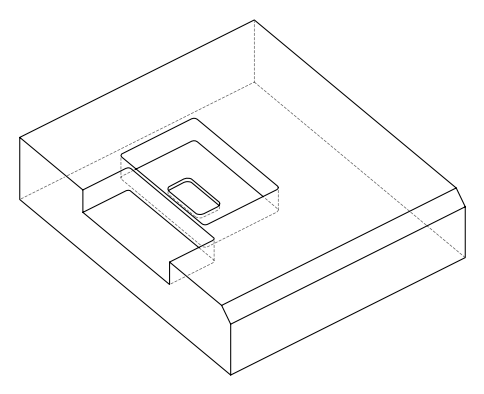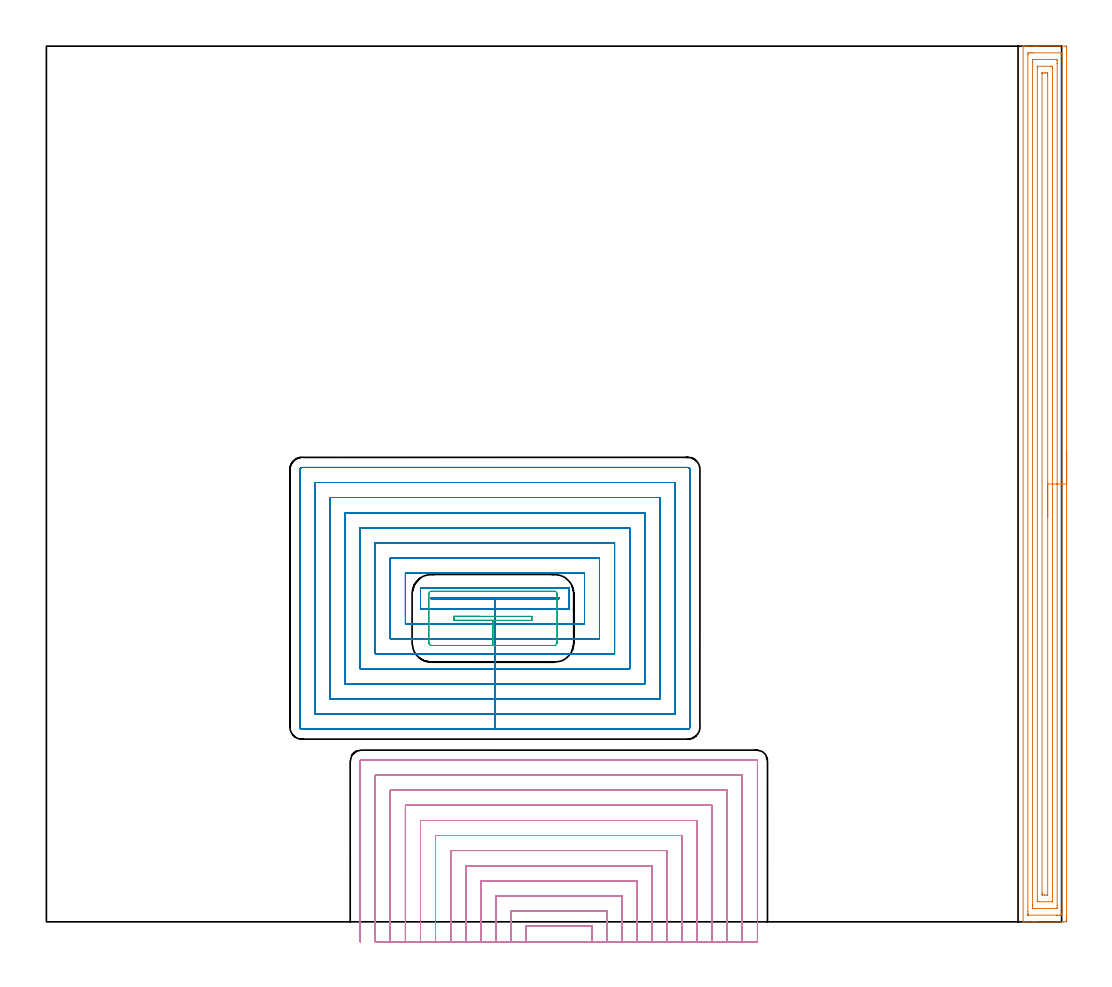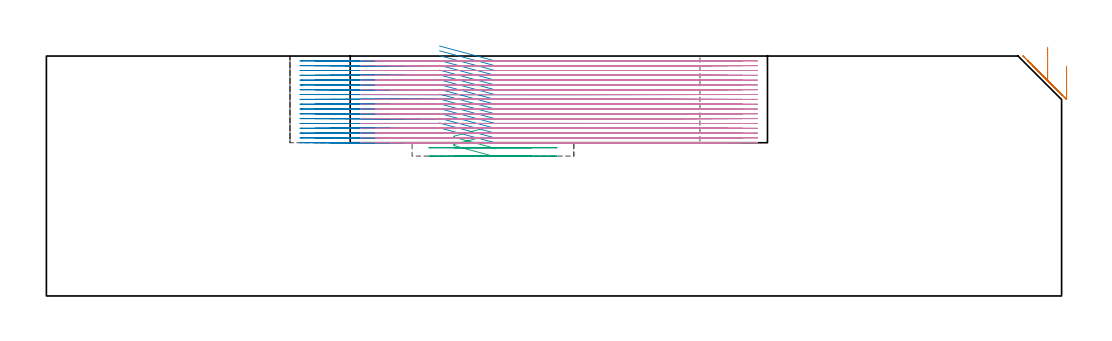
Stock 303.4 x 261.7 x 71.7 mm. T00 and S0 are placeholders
(PLAN: 4 operations, 3 tool changes, 209.5 min)
(1 AREA_MILL | FG_CHAMFER_SURFACE | UGT0205_001 | 10.72 min | 22114 mm3)
(2 MILL_RECTANGULAR_POCKET | POCKET_RECTANGULAR_STRAIGHT | NXT0201_008 | Follow Part, ap 1.5, ae 75% | 85.01 min | 266907 mm3)
(3 MILL_RECTANGULAR_POCKET_1 | POCKET_RECTANGULAR_STRAIGHT_1 | UGT0201_101 | Follow Part, ap 2.5, ae 75% | 0.84 min | 4961 mm3)
(4 MILL_SLOT | SLOT_PARTIAL_RECTANGULAR | NXT0201_008 | Follow Part, ap 1.5, ae 75% | 112.94 min | 165561 mm3)
(TOOL UGT0205_001 | Chamfer Mill 20 x 3 x 45 deg. | D20 FL50 Z2)
(TOOL NXT0201_008 | ENDMILL 6mm [2P460-0600-NA 1630] | D6 FL26 Z6)
(TOOL UGT0201_101 | End Mill 10 mm | D10 FL12 Z2)
(OP 1 AREA_MILL)
G17 G21 G94 G90
T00 M6
G54
G17 G0 G90 X304.9 Y140.85 S1061 M3
G43 Z81.7 H0
Z68.7
G94 G1 Y140.812 Z67.828 F250.
Y140.698 Z66.964
Y140.509 Z66.112
Y140.247 Z65.28
Y139.913 Z64.474
Y139.51 Z63.7
Y139.041 Z62.964
Y138.51 Z62.272
Y137.921 Z61.629
Y137.278 Z61.04
Y136.586 Z60.508
Y135.85 Z60.04
Y135.076 Z59.637
Y134.27 Z59.303
Y133.438 Z59.041
Y132.586 Z58.852
Y131.722 Z58.738
Y130.85 Z58.7
Y1.115
X304.899 Y0.601 Z58.701
X304.896 Y0.228 Z58.702
X304.892 Y0.01 Z58.705
X304.53 Y0.006 Z59.068
X303.94 Y0. Z59.657
X295.773 Z67.822
X295.201 Z68.396
X294.897 Z68.699
X293.146 Z70.449
X292.157 Z71.442
X292.028 Y0.001 Z71.565
X291.988 Y0.003 Z71.604
X291.902 Y0.01 Z71.688
X291.9 Y0.155 Z71.7
Y261.545
X291.895 Y261.688 Z71.695
X291.897 Y261.698 Z71.693
X291.909 Y261.699 Z71.681
X292.028 Y261.7 Z71.564
X292.157 Z71.442
X292.539 Z71.061
X293.146 Z70.449
X295.201 Z68.396
X295.773 Z67.822
X296.232 Z67.363
X304.53 Z59.068
X304.819 Y261.696 Z58.778
X304.892 Y261.69 Z58.705
X304.899 Y261.615 Z58.699
X304.9 Y261.099 Z58.7
Y130.85
X303.486 Z60.114
X303.485 Y2.557 Z60.115
X303.484 Y2.385 Z60.116
X303.479 Y2.034 Z60.121
X303.147 Y2.009 Z60.453
X302.778 Y2.003 Z60.822
X302.28 Y2. Z61.32
X301.903 Z61.697
X293.524 Z70.076
X293.372 Y2.002 Z70.228
X293.345 Y2.005 Z70.255
X293.322 Y2.01 Z70.278
X293.32 Y2.043 Z70.28
X293.315 Y2.212 Z70.285
Y2.385
X293.314 Y3.106 Z70.286
X293.315 Y259.143 Z70.285
X293.316 Y259.315 Z70.284
X293.321 Y259.666 Z70.279
X293.653 Y259.691 Z69.947
X294.022 Y259.697 Z69.578
X294.52 Y259.7 Z69.08
X294.897 Z68.703
X303.276 Z60.324
X303.428 Y259.698 Z60.172
X303.455 Y259.695 Z60.145
X303.478 Y259.69 Z60.122
X303.48 Y259.657 Z60.12
X303.485 Y259.488 Z60.115
Y259.315
X303.486 Y258.594 Z60.114
Y130.85
X302.072 Z61.528
X302.071 Y4.89 Z61.529
X302.065 Y4.169 Z61.535
X302.062 Y4.007 Z61.538
X301.027 Y4. Z62.573
X295.062 Y4.001 Z68.538
X294.897 Y4.005 Z68.703
X294.738 Y4.01 Z68.862
X294.733 Y4.169 Z68.867
X294.73 Y4.34 Z68.87
X294.729 Y5.061 Z68.871
X294.728 Y5.233 Z68.872
X294.729 Y256.81 Z68.871
X294.735 Y257.531 Z68.865
X294.738 Y257.693 Z68.862
X295.773 Y257.7 Z67.827
X301.737 Y257.699 Z61.863
X301.903 Y257.695 Z61.697
X302.062 Y257.69 Z61.538
X302.067 Y257.531 Z61.533
X302.07 Y257.36 Z61.53
X302.071 Y256.639 Z61.529
X302.072 Y256.467 Z61.528
Y130.85
X300.657 Z62.943
Y6.33
X300.656 Y6.158 Z62.944
X300.652 Y6.022 Z62.948
X300.65 Y6.009 Z62.95
X300.643 Y6.006 Z62.957
X300.618 Y6.002 Z62.982
X300.566 Y6.001 Z63.034
X296.603 Y6. Z66.997
X296.238 Y6.008 Z67.362
X296.153 Y6.01 Z67.447
X296.148 Y6.066 Z67.452
X296.146 Y6.127 Z67.454
X296.143 Y6.468 Z67.457
Y255.37
X296.144 Y255.542 Z67.456
X296.148 Y255.678 Z67.452
X296.15 Y255.691 Z67.45
X296.157 Y255.694 Z67.443
X296.182 Y255.698 Z67.418
X296.234 Y255.699 Z67.366
X300.197 Y255.7 Z63.403
X300.562 Y255.692 Z63.038
X300.647 Y255.69 Z62.953
X300.652 Y255.634 Z62.948
X300.654 Y255.573 Z62.946
X300.657 Y255.232 Z62.943
Y130.85
X299.243 Z64.357
Y8.093
X299.241 Y8.039 Z64.359
X299.239 Y8.014 Z64.361
X299.237 Y8.01 Z64.363
X299.224 Y8.007 Z64.376
X299.017 Y8.001 Z64.583
X298.4 Y8. Z65.2
X298.142 Y8.001 Z65.458
X297.677 Y8.007 Z65.923
X297.569 Y8.01 Z66.031
X297.564 Y8.196 Z66.036
X297.557 Y8.596 Z66.043
Y8.63
Y253.607
X297.559 Y253.661 Z66.041
X297.561 Y253.686 Z66.039
X297.563 Y253.69 Z66.037
X297.576 Y253.693 Z66.024
X297.783 Y253.699 Z65.817
X298.4 Y253.7 Z65.2
X298.658 Y253.699 Z64.942
X299.123 Y253.693 Z64.477
X299.231 Y253.69 Z64.369
X299.236 Y253.504 Z64.364
X299.243 Y253.104 Z64.357
Y253.07
Y130.85
Y129.978 Z64.395
Y129.113 Z64.509
Y128.262 Z64.698
Y127.43 Z64.96
Y126.624 Z65.294
Y125.85 Z65.697
Y125.114 Z66.165
Y124.422 Z66.696
Y123.779 Z67.286
Y123.19 Z67.929
Y122.658 Z68.621
Y122.19 Z69.357
Y121.787 Z70.131
Y121.453 Z70.937
Y121.191 Z71.769
Y121.002 Z72.62
Y120.888 Z73.485
Y120.85 Z74.357
G0 Z81.7
M5
M2
(OP 2 MILL_RECTANGULAR_POCKET)
G17 G21 G94 G90
T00 M6
G54
G17 G0 G90 X117.484 Y96.6 S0 M3
G43 Z81.7 H1
Z74.7
G94 G1 X134.05 Z70.261 F250.
X153.3 F500.
Y96.8
X114.8
Y96.6
X134.05
Y93.6
X156.3
Y99.8
X111.8
Y93.6
X134.05
Y89.1
X160.8
Y104.3
X107.3
Y89.1
X134.05
Y84.6
X165.3
Y108.8
X102.8
Y84.6
X134.05
Y80.1
X169.8
Y113.3
X98.3
Y80.1
X134.05
Y75.6
X174.3
Y117.8
X93.8
Y75.6
X134.05
Y71.1
X178.8
Y122.3
X89.3
Y71.1
X134.05
Y66.6
X183.3
Y126.8
X84.8
Y66.6
X134.05
Y62.1
X187.8
Y131.3
X80.3
Y62.1
X134.05
Y57.6
X191.7
G3 X192.3 Y58.2 R0.6
G1 Y135.2
G3 X191.7 Y135.8 R0.6
G1 X76.4
G3 X75.8 Y135.2 R0.6
G1 Y58.2
G3 X76.4 Y57.6 R0.6
G1 X134.05
X135.05
G0 X117.484 Y96.6 Z73.261
G1 X134.05 Z68.822 F250.
X153.3 F500.
Y96.8
X114.8
Y96.6
X134.05
Y93.6
X156.3
Y99.8
X111.8
Y93.6
X134.05
Y89.1
X160.8
Y104.3
X107.3
Y89.1
X134.05
Y84.6
X165.3
Y108.8
X102.8
Y84.6
X134.05
Y80.1
X169.8
Y113.3
X98.3
Y80.1
X134.05
Y75.6
X174.3
Y117.8
X93.8
Y75.6
X134.05
Y71.1
X178.8
Y122.3
X89.3
Y71.1
X134.05
Y66.6
X183.3
Y126.8
X84.8
Y66.6
X134.05
Y62.1
X187.8
Y131.3
X80.3
Y62.1
X134.05
Y57.6
X191.7
G3 X192.3 Y58.2 R0.6
G1 Y135.2
G3 X191.7 Y135.8 R0.6
G1 X76.4
G3 X75.8 Y135.2 R0.6
G1 Y58.2
G3 X76.4 Y57.6 R0.6
G1 X134.05
X135.05
G0 X117.484 Y96.6 Z71.822
G1 X134.05 Z67.383 F250.
X153.3 F500.
Y96.8
X114.8
Y96.6
X134.05
Y93.6
X156.3
Y99.8
X111.8
Y93.6
X134.05
Y89.1
X160.8
Y104.3
X107.3
Y89.1
X134.05
Y84.6
X165.3
Y108.8
X102.8
Y84.6
X134.05
Y80.1
X169.8
Y113.3
X98.3
Y80.1
X134.05
Y75.6
X174.3
Y117.8
X93.8
Y75.6
X134.05
Y71.1
X178.8
Y122.3
X89.3
Y71.1
X134.05
Y66.6
X183.3
Y126.8
X84.8
Y66.6
X134.05
Y62.1
X187.8
Y131.3
X80.3
Y62.1
X134.05
Y57.6
X191.7
G3 X192.3 Y58.2 R0.6
G1 Y135.2
G3 X191.7 Y135.8 R0.6
G1 X76.4
G3 X75.8 Y135.2 R0.6
G1 Y58.2
G3 X76.4 Y57.6 R0.6
G1 X134.05
X135.05
G0 X117.484 Y96.6 Z70.383
G1 X134.05 Z65.944 F250.
X153.3 F500.
Y96.8
X114.8
Y96.6
X134.05
Y93.6
X156.3
Y99.8
X111.8
Y93.6
X134.05
Y89.1
X160.8
Y104.3
X107.3
Y89.1
X134.05
Y84.6
X165.3
Y108.8
X102.8
Y84.6
X134.05
Y80.1
X169.8
Y113.3
X98.3
Y80.1
X134.05
Y75.6
X174.3
Y117.8
X93.8
Y75.6
X134.05
Y71.1
X178.8
Y122.3
X89.3
Y71.1
X134.05
Y66.6
X183.3
Y126.8
X84.8
Y66.6
X134.05
Y62.1
X187.8
Y131.3
X80.3
Y62.1
X134.05
Y57.6
X191.7
G3 X192.3 Y58.2 R0.6
G1 Y135.2
G3 X191.7 Y135.8 R0.6
G1 X76.4
G3 X75.8 Y135.2 R0.6
G1 Y58.2
G3 X76.4 Y57.6 R0.6
G1 X134.05
X135.05
G0 X117.484 Y96.6 Z68.944
G1 X134.05 Z64.505 F250.
X153.3 F500.
Y96.8
X114.8
Y96.6
X134.05
Y93.6
X156.3
Y99.8
X111.8
Y93.6
X134.05
Y89.1
X160.8
Y104.3
X107.3
Y89.1
X134.05
Y84.6
X165.3
Y108.8
X102.8
Y84.6
X134.05
Y80.1
X169.8
Y113.3
X98.3
Y80.1
X134.05
Y75.6
X174.3
Y117.8
X93.8
Y75.6
X134.05
Y71.1
X178.8
Y122.3
X89.3
Y71.1
X134.05
Y66.6
X183.3
Y126.8
X84.8
Y66.6
X134.05
Y62.1
X187.8
Y131.3
X80.3
Y62.1
X134.05
Y57.6
X191.7
G3 X192.3 Y58.2 R0.6
G1 Y135.2
G3 X191.7 Y135.8 R0.6
G1 X76.4
G3 X75.8 Y135.2 R0.6
G1 Y58.2
G3 X76.4 Y57.6 R0.6
G1 X134.05
X135.05
G0 X117.484 Y96.6 Z67.505
G1 X134.05 Z63.067 F250.
X153.3 F500.
Y96.8
X114.8
Y96.6
X134.05
Y93.6
X156.3
Y99.8
X111.8
Y93.6
X134.05
Y89.1
X160.8
Y104.3
X107.3
Y89.1
X134.05
Y84.6
X165.3
Y108.8
X102.8
Y84.6
X134.05
Y80.1
X169.8
Y113.3
X98.3
Y80.1
X134.05
Y75.6
X174.3
Y117.8
X93.8
Y75.6
X134.05
Y71.1
X178.8
Y122.3
X89.3
Y71.1
X134.05
Y66.6
X183.3
Y126.8
X84.8
Y66.6
X134.05
Y62.1
X187.8
Y131.3
X80.3
Y62.1
X134.05
Y57.6
X191.7
G3 X192.3 Y58.2 R0.6
G1 Y135.2
G3 X191.7 Y135.8 R0.6
G1 X76.4
G3 X75.8 Y135.2 R0.6
G1 Y58.2
G3 X76.4 Y57.6 R0.6
G1 X134.05
X135.05
G0 X117.484 Y96.6 Z66.067
G1 X134.05 Z61.628 F250.
X153.3 F500.
Y96.8
X114.8
Y96.6
X134.05
Y93.6
X156.3
Y99.8
X111.8
Y93.6
X134.05
Y89.1
X160.8
Y104.3
X107.3
Y89.1
X134.05
Y84.6
X165.3
Y108.8
X102.8
Y84.6
X134.05
Y80.1
X169.8
Y113.3
X98.3
Y80.1
X134.05
Y75.6
X174.3
Y117.8
X93.8
Y75.6
X134.05
Y71.1
X178.8
Y122.3
X89.3
Y71.1
X134.05
Y66.6
X183.3
Y126.8
X84.8
Y66.6
X134.05
Y62.1
X187.8
Y131.3
X80.3
Y62.1
X134.05
Y57.6
X191.7
G3 X192.3 Y58.2 R0.6
G1 Y135.2
G3 X191.7 Y135.8 R0.6
G1 X76.4
G3 X75.8 Y135.2 R0.6
G1 Y58.2
G3 X76.4 Y57.6 R0.6
G1 X134.05
X135.05
G0 X117.484 Y96.6 Z64.628
G1 X134.05 Z60.189 F250.
X153.3 F500.
Y96.8
X114.8
Y96.6
X134.05
Y93.6
X156.3
Y99.8
X111.8
Y93.6
X134.05
Y89.1
X160.8
Y104.3
X107.3
Y89.1
X134.05
Y84.6
X165.3
Y108.8
X102.8
Y84.6
X134.05
Y80.1
X169.8
Y113.3
X98.3
Y80.1
X134.05
Y75.6
X174.3
Y117.8
X93.8
Y75.6
X134.05
Y71.1
X178.8
Y122.3
X89.3
Y71.1
X134.05
Y66.6
X183.3
Y126.8
X84.8
Y66.6
X134.05
Y62.1
X187.8
Y131.3
X80.3
Y62.1
X134.05
Y57.6
X191.7
G3 X192.3 Y58.2 R0.6
G1 Y135.2
G3 X191.7 Y135.8 R0.6
G1 X76.4
G3 X75.8 Y135.2 R0.6
G1 Y58.2
G3 X76.4 Y57.6 R0.6
G1 X134.05
X135.05
G0 X117.484 Y96.6 Z63.189
G1 X134.05 Z58.75 F250.
X153.3 F500.
Y96.8
X114.8
Y96.6
X134.05
Y93.6
X156.3
Y99.8
X111.8
Y93.6
X134.05
Y89.1
X160.8
Y104.3
X107.3
Y89.1
X134.05
Y84.6
X165.3
Y108.8
X102.8
Y84.6
X134.05
Y80.1
X169.8
Y113.3
X98.3
Y80.1
X134.05
Y75.6
X174.3
Y117.8
X93.8
Y75.6
X134.05
Y71.1
X178.8
Y122.3
X89.3
Y71.1
X134.05
Y66.6
X183.3
Y126.8
X84.8
Y66.6
X134.05
Y62.1
X187.8
Y131.3
X80.3
Y62.1
X134.05
Y57.6
X191.7
G3 X192.3 Y58.2 R0.6
G1 Y135.2
G3 X191.7 Y135.8 R0.6
G1 X76.4
G3 X75.8 Y135.2 R0.6
G1 Y58.2
G3 X76.4 Y57.6 R0.6
G1 X134.05
X135.05
G0 X117.484 Y96.6 Z61.75
G1 X134.05 Z57.311 F250.
X153.3 F500.
Y96.8
X114.8
Y96.6
X134.05
Y93.6
X156.3
Y99.8
X111.8
Y93.6
X134.05
Y89.1
X160.8
Y104.3
X107.3
Y89.1
X134.05
Y84.6
X165.3
Y108.8
X102.8
Y84.6
X134.05
Y80.1
X169.8
Y113.3
X98.3
Y80.1
X134.05
Y75.6
X174.3
Y117.8
X93.8
Y75.6
X134.05
Y71.1
X178.8
Y122.3
X89.3
Y71.1
X134.05
Y66.6
X183.3
Y126.8
X84.8
Y66.6
X134.05
Y62.1
X187.8
Y131.3
X80.3
Y62.1
X134.05
Y57.6
X191.7
G3 X192.3 Y58.2 R0.6
G1 Y135.2
G3 X191.7 Y135.8 R0.6
G1 X76.4
G3 X75.8 Y135.2 R0.6
G1 Y58.2
G3 X76.4 Y57.6 R0.6
G1 X134.05
X135.05
G0 X117.484 Y96.6 Z60.311
G1 X134.05 Z55.872 F250.
X153.3 F500.
Y96.8
X114.8
Y96.6
X134.05
Y93.6
X156.3
Y99.8
X111.8
Y93.6
X134.05
Y89.1
X160.8
Y104.3
X107.3
Y89.1
X134.05
Y84.6
X165.3
Y108.8
X102.8
Y84.6
X134.05
Y80.1
X169.8
Y113.3
X98.3
Y80.1
X134.05
Y75.6
X174.3
Y117.8
X93.8
Y75.6
X134.05
Y71.1
X178.8
Y122.3
X89.3
Y71.1
X134.05
Y66.6
X183.3
Y126.8
X84.8
Y66.6
X134.05
Y62.1
X187.8
Y131.3
X80.3
Y62.1
X134.05
Y57.6
X191.7
G3 X192.3 Y58.2 R0.6
G1 Y135.2
G3 X191.7 Y135.8 R0.6
G1 X76.4
G3 X75.8 Y135.2 R0.6
G1 Y58.2
G3 X76.4 Y57.6 R0.6
G1 X134.05
X135.05
G0 X117.484 Y96.6 Z58.872
G1 X134.05 Z54.433 F250.
X153.3 F500.
Y96.8
X114.8
Y96.6
X134.05
Y93.6
X156.3
Y99.8
X111.8
Y93.6
X134.05
Y89.1
X160.8
Y104.3
X107.3
Y89.1
X134.05
Y84.6
X165.3
Y108.8
X102.8
Y84.6
X134.05
Y80.1
X169.8
Y113.3
X98.3
Y80.1
X134.05
Y75.6
X174.3
Y117.8
X93.8
Y75.6
X134.05
Y71.1
X178.8
Y122.3
X89.3
Y71.1
X134.05
Y66.6
X183.3
Y126.8
X84.8
Y66.6
X134.05
Y62.1
X187.8
Y131.3
X80.3
Y62.1
X134.05
Y57.6
X191.7
G3 X192.3 Y58.2 R0.6
G1 Y135.2
G3 X191.7 Y135.8 R0.6
G1 X76.4
G3 X75.8 Y135.2 R0.6
G1 Y58.2
G3 X76.4 Y57.6 R0.6
G1 X134.05
X135.05
G0 X117.484 Y96.6 Z57.433
G1 X134.05 Z52.994 F250.
X153.3 F500.
Y96.8
X114.8
Y96.6
X134.05
Y93.6
X156.3
Y99.8
X111.8
Y93.6
X134.05
Y89.1
X160.8
Y104.3
X107.3
Y89.1
X134.05
Y84.6
X165.3
Y108.8
X102.8
Y84.6
X134.05
Y80.1
X169.8
Y113.3
X98.3
Y80.1
X134.05
Y75.6
X174.3
Y117.8
X93.8
Y75.6
X134.05
Y71.1
X178.8
Y122.3
X89.3
Y71.1
X134.05
Y66.6
X183.3
Y126.8
X84.8
Y66.6
X134.05
Y62.1
X187.8
Y131.3
X80.3
Y62.1
X134.05
Y57.6
X191.7
G3 X192.3 Y58.2 R0.6
G1 Y135.2
G3 X191.7 Y135.8 R0.6
G1 X76.4
G3 X75.8 Y135.2 R0.6
G1 Y58.2
G3 X76.4 Y57.6 R0.6
G1 X134.05
X135.05
G0 X117.484 Y96.6 Z55.994
G1 X134.05 Z51.556 F250.
X153.3 F500.
Y96.8
X114.8
Y96.6
X134.05
Y93.6
X156.3
Y99.8
X111.8
Y93.6
X134.05
Y89.1
X160.8
Y104.3
X107.3
Y89.1
X134.05
Y84.6
X165.3
Y108.8
X102.8
Y84.6
X134.05
Y80.1
X169.8
Y113.3
X98.3
Y80.1
X134.05
Y75.6
X174.3
Y117.8
X93.8
Y75.6
X134.05
Y71.1
X178.8
Y122.3
X89.3
Y71.1
X134.05
Y66.6
X183.3
Y126.8
X84.8
Y66.6
X134.05
Y62.1
X187.8
Y131.3
X80.3
Y62.1
X134.05
Y57.6
X191.7
G3 X192.3 Y58.2 R0.6
G1 Y135.2
G3 X191.7 Y135.8 R0.6
G1 X76.4
G3 X75.8 Y135.2 R0.6
G1 Y58.2
G3 X76.4 Y57.6 R0.6
G1 X134.05
X135.05
G0 X117.484 Y96.6 Z54.556
G1 X134.05 Z50.117 F250.
X153.3 F500.
Y96.8
X114.8
Y96.6
X134.05
Y93.6
X156.3
Y99.8
X111.8
Y93.6
X134.05
Y89.1
X160.8
Y104.3
X107.3
Y89.1
X134.05
Y84.6
X165.3
Y108.8
X102.8
Y84.6
X134.05
Y80.1
X169.8
Y113.3
X98.3
Y80.1
X134.05
Y75.6
X174.3
Y117.8
X93.8
Y75.6
X134.05
Y71.1
X178.8
Y122.3
X89.3
Y71.1
X134.05
Y66.6
X183.3
Y126.8
X84.8
Y66.6
X134.05
Y62.1
X187.8
Y131.3
X80.3
Y62.1
X134.05
Y57.6
X191.7
G3 X192.3 Y58.2 R0.6
G1 Y135.2
G3 X191.7 Y135.8 R0.6
G1 X76.4
G3 X75.8 Y135.2 R0.6
G1 Y58.2
G3 X76.4 Y57.6 R0.6
G1 X134.05
X135.05
G0 X117.484 Y96.6 Z53.117
G1 X134.05 Z48.678 F250.
X153.3 F500.
Y96.8
X114.8
Y96.6
X134.05
Y93.6
X156.3
Y99.8
X111.8
Y93.6
X134.05
Y89.1
X160.8
Y104.3
X107.3
Y89.1
X134.05
Y84.6
X165.3
Y108.8
X102.8
Y84.6
X134.05
Y80.1
X169.8
Y113.3
X98.3
Y80.1
X134.05
Y75.6
X174.3
Y117.8
X93.8
Y75.6
X134.05
Y71.1
X178.8
Y122.3
X89.3
Y71.1
X134.05
Y66.6
X183.3
Y126.8
X84.8
Y66.6
X134.05
Y62.1
X187.8
Y131.3
X80.3
Y62.1
X134.05
Y57.6
X191.7
G3 X192.3 Y58.2 R0.6
G1 Y135.2
G3 X191.7 Y135.8 R0.6
G1 X76.4
G3 X75.8 Y135.2 R0.6
G1 Y58.2
G3 X76.4 Y57.6 R0.6
G1 X134.05
X135.05
G0 X117.484 Y96.6 Z51.678
G1 X134.05 Z47.239 F250.
X153.3 F500.
Y96.8
X114.8
Y96.6
X134.05
Y93.6
X156.3
Y99.8
X111.8
Y93.6
X134.05
Y89.1
X160.8
Y104.3
X107.3
Y89.1
X134.05
Y84.6
X165.3
Y108.8
X102.8
Y84.6
X134.05
Y80.1
X169.8
Y113.3
X98.3
Y80.1
X134.05
Y75.6
X174.3
Y117.8
X93.8
Y75.6
X134.05
Y71.1
X178.8
Y122.3
X89.3
Y71.1
X134.05
Y66.6
X183.3
Y126.8
X84.8
Y66.6
X134.05
Y62.1
X187.8
Y131.3
X80.3
Y62.1
X134.05
Y57.6
X191.7
G3 X192.3 Y58.2 R0.6
G1 Y135.2
G3 X191.7 Y135.8 R0.6
G1 X76.4
G3 X75.8 Y135.2 R0.6
G1 Y58.2
G3 X76.4 Y57.6 R0.6
G1 X134.05
X135.05
G0 X117.484 Y96.6 Z50.239
G1 X134.05 Z45.8 F250.
X153.3 F500.
Y96.8
X114.8
Y96.6
X134.05
Y93.6
X156.3
Y99.8
X111.8
Y93.6
X134.05
Y89.1
X160.8
Y104.3
X107.3
Y89.1
X134.05
Y84.6
X165.3
Y108.8
X102.8
Y84.6
X134.05
Y80.1
X169.8
Y113.3
X98.3
Y80.1
X134.05
Y75.6
X174.3
Y117.8
X93.8
Y75.6
X134.05
Y71.1
X178.8
Y122.3
X89.3
Y71.1
X134.05
Y66.6
X183.3
Y126.8
X84.8
Y66.6
X134.05
Y62.1
X187.8
Y131.3
X80.3
Y62.1
X134.05
Y57.6
X191.7
G3 X192.3 Y58.2 R0.6
G1 Y135.2
G3 X191.7 Y135.8 R0.6
G1 X76.4
G3 X75.8 Y135.2 R0.6
G1 Y58.2
G3 X76.4 Y57.6 R0.6
G1 X134.05
X135.05
G0 Z81.7
M5
M2
(OP 3 MILL_RECTANGULAR_POCKET_1)
G17 G21 G94 G90
T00 M6
G54
G17 G0 G90 X129.445 Y91.3 S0 M3
G43 Z81.7 H0
Z49.783
G94 G1 X121.8 Z47.735 F250.
Y90.1 Z47.413
X133.45 Z44.292
X145.1 F500.
Y91.3
X121.8
Y90.1
X133.45
Y82.6
X151.8
G3 X152.6 Y83.4 R0.8
G1 Y98.
G3 X151.8 Y98.8 R0.8
G1 X115.1
G3 X114.3 Y98. R0.8
G1 Y83.4
G3 X115.1 Y82.6 R0.8
G1 X133.45
X134.45
G0 X129.445 Y91.3 Z47.292
G1 X121.8 Z45.243 F250.
Y90.1 Z44.922
X133.45 Z41.8
X145.1 F500.
Y91.3
X121.8
Y90.1
X133.45
Y82.6
X151.8
G3 X152.6 Y83.4 R0.8
G1 Y98.
G3 X151.8 Y98.8 R0.8
G1 X115.1
G3 X114.3 Y98. R0.8
G1 Y83.4
G3 X115.1 Y82.6 R0.8
G1 X133.45
X134.45
G0 Z81.7
M5
M2
(OP 4 MILL_SLOT)
G17 G21 G94 G90
T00 M6
G54
G17 G0 G90 X163. Y-6. S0 M3
G43 Z81.7 H1
Z70.261
G94 G1 Y-3. F250.
Y-1.2 F500.
X143.3
Y-3.
Y-6. F250.
X167.5
Y-3.
Y3.3 F500.
X138.8
Y-3.
Y-6. F250.
X172.
Y-3.
Y7.8 F500.
X134.3
Y-3.
Y-6. F250.
X176.5
Y-3.
Y12.3 F500.
X129.8
Y-3.
Y-6. F250.
X181.
Y-3.
Y16.8 F500.
X125.3
Y-3.
Y-6. F250.
X185.5
Y-3.
Y21.3 F500.
X120.8
Y-3.
Y-6. F250.
X190.
Y-3.
Y25.8 F500.
X116.3
Y-3.
Y-6. F250.
X194.5
Y-3.
Y30.3 F500.
X111.8
Y-3.
Y-6. F250.
X199.
Y-3.
Y34.8 F500.
X107.3
Y-3.
Y-6. F250.
X203.5
Y-3.
Y39.3 F500.
X102.8
Y-3.
Y-6. F250.
X208.
Y-3.
Y43.8 F500.
X98.3
Y-3.
Y-6. F250.
X212.5
Y-3.
Y48.1 F500.
G3 X212.3 Y48.3 R0.2
G1 X94.
G3 X93.8 Y48.1 R0.2
G1 Y-3.
Y-6. F250.
G0 X163. Z68.822
G1 Y-3.
Y-1.2 F500.
X143.3
Y-3.
Y-6. F250.
X167.5
Y-3.
Y3.3 F500.
X138.8
Y-3.
Y-6. F250.
X172.
Y-3.
Y7.8 F500.
X134.3
Y-3.
Y-6. F250.
X176.5
Y-3.
Y12.3 F500.
X129.8
Y-3.
Y-6. F250.
X181.
Y-3.
Y16.8 F500.
X125.3
Y-3.
Y-6. F250.
X185.5
Y-3.
Y21.3 F500.
X120.8
Y-3.
Y-6. F250.
X190.
Y-3.
Y25.8 F500.
X116.3
Y-3.
Y-6. F250.
X194.5
Y-3.
Y30.3 F500.
X111.8
Y-3.
Y-6. F250.
X199.
Y-3.
Y34.8 F500.
X107.3
Y-3.
Y-6. F250.
X203.5
Y-3.
Y39.3 F500.
X102.8
Y-3.
Y-6. F250.
X208.
Y-3.
Y43.8 F500.
X98.3
Y-3.
Y-6. F250.
X212.5
Y-3.
Y48.1 F500.
G3 X212.3 Y48.3 R0.2
G1 X94.
G3 X93.8 Y48.1 R0.2
G1 Y-3.
Y-6. F250.
G0 X163. Z67.383
G1 Y-3.
Y-1.2 F500.
X143.3
Y-3.
Y-6. F250.
X167.5
Y-3.
Y3.3 F500.
X138.8
Y-3.
Y-6. F250.
X172.
Y-3.
Y7.8 F500.
X134.3
Y-3.
Y-6. F250.
X176.5
Y-3.
Y12.3 F500.
X129.8
Y-3.
Y-6. F250.
X181.
Y-3.
Y16.8 F500.
X125.3
Y-3.
Y-6. F250.
X185.5
Y-3.
Y21.3 F500.
X120.8
Y-3.
Y-6. F250.
X190.
Y-3.
Y25.8 F500.
X116.3
Y-3.
Y-6. F250.
X194.5
Y-3.
Y30.3 F500.
X111.8
Y-3.
Y-6. F250.
X199.
Y-3.
Y34.8 F500.
X107.3
Y-3.
Y-6. F250.
X203.5
Y-3.
Y39.3 F500.
X102.8
Y-3.
Y-6. F250.
X208.
Y-3.
Y43.8 F500.
X98.3
Y-3.
Y-6. F250.
X212.5
Y-3.
Y48.1 F500.
G3 X212.3 Y48.3 R0.2
G1 X94.
G3 X93.8 Y48.1 R0.2
G1 Y-3.
Y-6. F250.
G0 X163. Z65.944
G1 Y-3.
Y-1.2 F500.
X143.3
Y-3.
Y-6. F250.
X167.5
Y-3.
Y3.3 F500.
X138.8
Y-3.
Y-6. F250.
X172.
Y-3.
Y7.8 F500.
X134.3
Y-3.
Y-6. F250.
X176.5
Y-3.
Y12.3 F500.
X129.8
Y-3.
Y-6. F250.
X181.
Y-3.
Y16.8 F500.
X125.3
Y-3.
Y-6. F250.
X185.5
Y-3.
Y21.3 F500.
X120.8
Y-3.
Y-6. F250.
X190.
Y-3.
Y25.8 F500.
X116.3
Y-3.
Y-6. F250.
X194.5
Y-3.
Y30.3 F500.
X111.8
Y-3.
Y-6. F250.
X199.
Y-3.
Y34.8 F500.
X107.3
Y-3.
Y-6. F250.
X203.5
Y-3.
Y39.3 F500.
X102.8
Y-3.
Y-6. F250.
X208.
Y-3.
Y43.8 F500.
X98.3
Y-3.
Y-6. F250.
X212.5
Y-3.
Y48.1 F500.
G3 X212.3 Y48.3 R0.2
G1 X94.
G3 X93.8 Y48.1 R0.2
G1 Y-3.
Y-6. F250.
G0 X163. Z64.505
G1 Y-3.
Y-1.2 F500.
X143.3
Y-3.
Y-6. F250.
X167.5
Y-3.
Y3.3 F500.
X138.8
Y-3.
Y-6. F250.
X172.
Y-3.
Y7.8 F500.
X134.3
Y-3.
Y-6. F250.
X176.5
Y-3.
Y12.3 F500.
X129.8
Y-3.
Y-6. F250.
X181.
Y-3.
Y16.8 F500.
X125.3
Y-3.
Y-6. F250.
X185.5
Y-3.
Y21.3 F500.
X120.8
Y-3.
Y-6. F250.
X190.
Y-3.
Y25.8 F500.
X116.3
Y-3.
Y-6. F250.
X194.5
Y-3.
Y30.3 F500.
X111.8
Y-3.
Y-6. F250.
X199.
Y-3.
Y34.8 F500.
X107.3
Y-3.
Y-6. F250.
X203.5
Y-3.
Y39.3 F500.
X102.8
Y-3.
Y-6. F250.
X208.
Y-3.
Y43.8 F500.
X98.3
Y-3.
Y-6. F250.
X212.5
Y-3.
Y48.1 F500.
G3 X212.3 Y48.3 R0.2
G1 X94.
G3 X93.8 Y48.1 R0.2
G1 Y-3.
Y-6. F250.
G0 X163. Z63.067
G1 Y-3.
Y-1.2 F500.
X143.3
Y-3.
Y-6. F250.
X167.5
Y-3.
Y3.3 F500.
X138.8
Y-3.
Y-6. F250.
X172.
Y-3.
Y7.8 F500.
X134.3
Y-3.
Y-6. F250.
X176.5
Y-3.
Y12.3 F500.
X129.8
Y-3.
Y-6. F250.
X181.
Y-3.
Y16.8 F500.
X125.3
Y-3.
Y-6. F250.
X185.5
Y-3.
Y21.3 F500.
X120.8
Y-3.
Y-6. F250.
X190.
Y-3.
Y25.8 F500.
X116.3
Y-3.
Y-6. F250.
X194.5
Y-3.
Y30.3 F500.
X111.8
Y-3.
Y-6. F250.
X199.
Y-3.
Y34.8 F500.
X107.3
Y-3.
Y-6. F250.
X203.5
Y-3.
Y39.3 F500.
X102.8
Y-3.
Y-6. F250.
X208.
Y-3.
Y43.8 F500.
X98.3
Y-3.
Y-6. F250.
X212.5
Y-3.
Y48.1 F500.
G3 X212.3 Y48.3 R0.2
G1 X94.
G3 X93.8 Y48.1 R0.2
G1 Y-3.
Y-6. F250.
G0 X163. Z61.628
G1 Y-3.
Y-1.2 F500.
X143.3
Y-3.
Y-6. F250.
X167.5
Y-3.
Y3.3 F500.
X138.8
Y-3.
Y-6. F250.
X172.
Y-3.
Y7.8 F500.
X134.3
Y-3.
Y-6. F250.
X176.5
Y-3.
Y12.3 F500.
X129.8
Y-3.
Y-6. F250.
X181.
Y-3.
Y16.8 F500.
X125.3
Y-3.
Y-6. F250.
X185.5
Y-3.
Y21.3 F500.
X120.8
Y-3.
Y-6. F250.
X190.
Y-3.
Y25.8 F500.
X116.3
Y-3.
Y-6. F250.
X194.5
Y-3.
Y30.3 F500.
X111.8
Y-3.
Y-6. F250.
X199.
Y-3.
Y34.8 F500.
X107.3
Y-3.
Y-6. F250.
X203.5
Y-3.
Y39.3 F500.
X102.8
Y-3.
Y-6. F250.
X208.
Y-3.
Y43.8 F500.
X98.3
Y-3.
Y-6. F250.
X212.5
Y-3.
Y48.1 F500.
G3 X212.3 Y48.3 R0.2
G1 X94.
G3 X93.8 Y48.1 R0.2
G1 Y-3.
Y-6. F250.
G0 X163. Z60.189
G1 Y-3.
Y-1.2 F500.
X143.3
Y-3.
Y-6. F250.
X167.5
Y-3.
Y3.3 F500.
X138.8
Y-3.
Y-6. F250.
X172.
Y-3.
Y7.8 F500.
X134.3
Y-3.
Y-6. F250.
X176.5
Y-3.
Y12.3 F500.
X129.8
Y-3.
Y-6. F250.
X181.
Y-3.
Y16.8 F500.
X125.3
Y-3.
Y-6. F250.
X185.5
Y-3.
Y21.3 F500.
X120.8
Y-3.
Y-6. F250.
X190.
Y-3.
Y25.8 F500.
X116.3
Y-3.
Y-6. F250.
X194.5
Y-3.
Y30.3 F500.
X111.8
Y-3.
Y-6. F250.
X199.
Y-3.
Y34.8 F500.
X107.3
Y-3.
Y-6. F250.
X203.5
Y-3.
Y39.3 F500.
X102.8
Y-3.
Y-6. F250.
X208.
Y-3.
Y43.8 F500.
X98.3
Y-3.
Y-6. F250.
X212.5
Y-3.
Y48.1 F500.
G3 X212.3 Y48.3 R0.2
G1 X94.
G3 X93.8 Y48.1 R0.2
G1 Y-3.
Y-6. F250.
G0 X163. Z58.75
G1 Y-3.
Y-1.2 F500.
X143.3
Y-3.
Y-6. F250.
X167.5
Y-3.
Y3.3 F500.
X138.8
Y-3.
Y-6. F250.
X172.
Y-3.
Y7.8 F500.
X134.3
Y-3.
Y-6. F250.
X176.5
Y-3.
Y12.3 F500.
X129.8
Y-3.
Y-6. F250.
X181.
Y-3.
Y16.8 F500.
X125.3
Y-3.
Y-6. F250.
X185.5
Y-3.
Y21.3 F500.
X120.8
Y-3.
Y-6. F250.
X190.
Y-3.
Y25.8 F500.
X116.3
Y-3.
Y-6. F250.
X194.5
Y-3.
Y30.3 F500.
X111.8
Y-3.
Y-6. F250.
X199.
Y-3.
Y34.8 F500.
X107.3
Y-3.
Y-6. F250.
X203.5
Y-3.
Y39.3 F500.
X102.8
Y-3.
Y-6. F250.
X208.
Y-3.
Y43.8 F500.
X98.3
Y-3.
Y-6. F250.
X212.5
Y-3.
Y48.1 F500.
G3 X212.3 Y48.3 R0.2
G1 X94.
G3 X93.8 Y48.1 R0.2
G1 Y-3.
Y-6. F250.
G0 X163. Z57.311
G1 Y-3.
Y-1.2 F500.
X143.3
Y-3.
Y-6. F250.
X167.5
Y-3.
Y3.3 F500.
X138.8
Y-3.
Y-6. F250.
X172.
Y-3.
Y7.8 F500.
X134.3
Y-3.
Y-6. F250.
X176.5
Y-3.
Y12.3 F500.
X129.8
Y-3.
Y-6. F250.
X181.
Y-3.
Y16.8 F500.
X125.3
Y-3.
Y-6. F250.
X185.5
Y-3.
Y21.3 F500.
X120.8
Y-3.
Y-6. F250.
X190.
Y-3.
Y25.8 F500.
X116.3
Y-3.
Y-6. F250.
X194.5
Y-3.
Y30.3 F500.
X111.8
Y-3.
Y-6. F250.
X199.
Y-3.
Y34.8 F500.
X107.3
Y-3.
Y-6. F250.
X203.5
Y-3.
Y39.3 F500.
X102.8
Y-3.
Y-6. F250.
X208.
Y-3.
Y43.8 F500.
X98.3
Y-3.
Y-6. F250.
X212.5
Y-3.
Y48.1 F500.
G3 X212.3 Y48.3 R0.2
G1 X94.
G3 X93.8 Y48.1 R0.2
G1 Y-3.
Y-6. F250.
G0 X163. Z55.872
G1 Y-3.
Y-1.2 F500.
X143.3
Y-3.
Y-6. F250.
X167.5
Y-3.
Y3.3 F500.
X138.8
Y-3.
Y-6. F250.
X172.
Y-3.
Y7.8 F500.
X134.3
Y-3.
Y-6. F250.
X176.5
Y-3.
Y12.3 F500.
X129.8
Y-3.
Y-6. F250.
X181.
Y-3.
Y16.8 F500.
X125.3
Y-3.
Y-6. F250.
X185.5
Y-3.
Y21.3 F500.
X120.8
Y-3.
Y-6. F250.
X190.
Y-3.
Y25.8 F500.
X116.3
Y-3.
Y-6. F250.
X194.5
Y-3.
Y30.3 F500.
X111.8
Y-3.
Y-6. F250.
X199.
Y-3.
Y34.8 F500.
X107.3
Y-3.
Y-6. F250.
X203.5
Y-3.
Y39.3 F500.
X102.8
Y-3.
Y-6. F250.
X208.
Y-3.
Y43.8 F500.
X98.3
Y-3.
Y-6. F250.
X212.5
Y-3.
Y48.1 F500.
G3 X212.3 Y48.3 R0.2
G1 X94.
G3 X93.8 Y48.1 R0.2
G1 Y-3.
Y-6. F250.
G0 X163. Z54.433
G1 Y-3.
Y-1.2 F500.
X143.3
Y-3.
Y-6. F250.
X167.5
Y-3.
Y3.3 F500.
X138.8
Y-3.
Y-6. F250.
X172.
Y-3.
Y7.8 F500.
X134.3
Y-3.
Y-6. F250.
X176.5
Y-3.
Y12.3 F500.
X129.8
Y-3.
Y-6. F250.
X181.
Y-3.
Y16.8 F500.
X125.3
Y-3.
Y-6. F250.
X185.5
Y-3.
Y21.3 F500.
X120.8
Y-3.
Y-6. F250.
X190.
Y-3.
Y25.8 F500.
X116.3
Y-3.
Y-6. F250.
X194.5
Y-3.
Y30.3 F500.
X111.8
Y-3.
Y-6. F250.
X199.
Y-3.
Y34.8 F500.
X107.3
Y-3.
Y-6. F250.
X203.5
Y-3.
Y39.3 F500.
X102.8
Y-3.
Y-6. F250.
X208.
Y-3.
Y43.8 F500.
X98.3
Y-3.
Y-6. F250.
X212.5
Y-3.
Y48.1 F500.
G3 X212.3 Y48.3 R0.2
G1 X94.
G3 X93.8 Y48.1 R0.2
G1 Y-3.
Y-6. F250.
G0 X163. Z52.994
G1 Y-3.
Y-1.2 F500.
X143.3
Y-3.
Y-6. F250.
X167.5
Y-3.
Y3.3 F500.
X138.8
Y-3.
Y-6. F250.
X172.
Y-3.
Y7.8 F500.
X134.3
Y-3.
Y-6. F250.
X176.5
Y-3.
Y12.3 F500.
X129.8
Y-3.
Y-6. F250.
X181.
Y-3.
Y16.8 F500.
X125.3
Y-3.
Y-6. F250.
X185.5
Y-3.
Y21.3 F500.
X120.8
Y-3.
Y-6. F250.
X190.
Y-3.
Y25.8 F500.
X116.3
Y-3.
Y-6. F250.
X194.5
Y-3.
Y30.3 F500.
X111.8
Y-3.
Y-6. F250.
X199.
Y-3.
Y34.8 F500.
X107.3
Y-3.
Y-6. F250.
X203.5
Y-3.
Y39.3 F500.
X102.8
Y-3.
Y-6. F250.
X208.
Y-3.
Y43.8 F500.
X98.3
Y-3.
Y-6. F250.
X212.5
Y-3.
Y48.1 F500.
G3 X212.3 Y48.3 R0.2
G1 X94.
G3 X93.8 Y48.1 R0.2
G1 Y-3.
Y-6. F250.
G0 X163. Z51.556
G1 Y-3.
Y-1.2 F500.
X143.3
Y-3.
Y-6. F250.
X167.5
Y-3.
Y3.3 F500.
X138.8
Y-3.
Y-6. F250.
X172.
Y-3.
Y7.8 F500.
X134.3
Y-3.
Y-6. F250.
X176.5
Y-3.
Y12.3 F500.
X129.8
Y-3.
Y-6. F250.
X181.
Y-3.
Y16.8 F500.
X125.3
Y-3.
Y-6. F250.
X185.5
Y-3.
Y21.3 F500.
X120.8
Y-3.
Y-6. F250.
X190.
Y-3.
Y25.8 F500.
X116.3
Y-3.
Y-6. F250.
X194.5
Y-3.
Y30.3 F500.
X111.8
Y-3.
Y-6. F250.
X199.
Y-3.
Y34.8 F500.
X107.3
Y-3.
Y-6. F250.
X203.5
Y-3.
Y39.3 F500.
X102.8
Y-3.
Y-6. F250.
X208.
Y-3.
Y43.8 F500.
X98.3
Y-3.
Y-6. F250.
X212.5
Y-3.
Y48.1 F500.
G3 X212.3 Y48.3 R0.2
G1 X94.
G3 X93.8 Y48.1 R0.2
G1 Y-3.
Y-6. F250.
G0 X163. Z50.117
G1 Y-3.
Y-1.2 F500.
X143.3
Y-3.
Y-6. F250.
X167.5
Y-3.
Y3.3 F500.
X138.8
Y-3.
Y-6. F250.
X172.
Y-3.
Y7.8 F500.
X134.3
Y-3.
Y-6. F250.
X176.5
Y-3.
Y12.3 F500.
X129.8
Y-3.
Y-6. F250.
X181.
Y-3.
Y16.8 F500.
X125.3
Y-3.
Y-6. F250.
X185.5
Y-3.
Y21.3 F500.
X120.8
Y-3.
Y-6. F250.
X190.
Y-3.
Y25.8 F500.
X116.3
Y-3.
Y-6. F250.
X194.5
Y-3.
Y30.3 F500.
X111.8
Y-3.
Y-6. F250.
X199.
Y-3.
Y34.8 F500.
X107.3
Y-3.
Y-6. F250.
X203.5
Y-3.
Y39.3 F500.
X102.8
Y-3.
Y-6. F250.
X208.
Y-3.
Y43.8 F500.
X98.3
Y-3.
Y-6. F250.
X212.5
Y-3.
Y48.1 F500.
G3 X212.3 Y48.3 R0.2
G1 X94.
G3 X93.8 Y48.1 R0.2
G1 Y-3.
Y-6. F250.
G0 X163. Z48.678
G1 Y-3.
Y-1.2 F500.
X143.3
Y-3.
Y-6. F250.
X167.5
Y-3.
Y3.3 F500.
X138.8
Y-3.
Y-6. F250.
X172.
Y-3.
Y7.8 F500.
X134.3
Y-3.
Y-6. F250.
X176.5
Y-3.
Y12.3 F500.
X129.8
Y-3.
Y-6. F250.
X181.
Y-3.
Y16.8 F500.
X125.3
Y-3.
Y-6. F250.
X185.5
Y-3.
Y21.3 F500.
X120.8
Y-3.
Y-6. F250.
X190.
Y-3.
Y25.8 F500.
X116.3
Y-3.
Y-6. F250.
X194.5
Y-3.
Y30.3 F500.
X111.8
Y-3.
Y-6. F250.
X199.
Y-3.
Y34.8 F500.
X107.3
Y-3.
Y-6. F250.
X203.5
Y-3.
Y39.3 F500.
X102.8
Y-3.
Y-6. F250.
X208.
Y-3.
Y43.8 F500.
X98.3
Y-3.
Y-6. F250.
X212.5
Y-3.
Y48.1 F500.
G3 X212.3 Y48.3 R0.2
G1 X94.
G3 X93.8 Y48.1 R0.2
G1 Y-3.
Y-6. F250.
G0 X163. Z47.239
G1 Y-3.
Y-1.2 F500.
X143.3
Y-3.
Y-6. F250.
X167.5
Y-3.
Y3.3 F500.
X138.8
Y-3.
Y-6. F250.
X172.
Y-3.
Y7.8 F500.
X134.3
Y-3.
Y-6. F250.
X176.5
Y-3.
Y12.3 F500.
X129.8
Y-3.
Y-6. F250.
X181.
Y-3.
Y16.8 F500.
X125.3
Y-3.
Y-6. F250.
X185.5
Y-3.
Y21.3 F500.
X120.8
Y-3.
Y-6. F250.
X190.
Y-3.
Y25.8 F500.
X116.3
Y-3.
Y-6. F250.
X194.5
Y-3.
Y30.3 F500.
X111.8
Y-3.
Y-6. F250.
X199.
Y-3.
Y34.8 F500.
X107.3
Y-3.
Y-6. F250.
X203.5
Y-3.
Y39.3 F500.
X102.8
Y-3.
Y-6. F250.
X208.
Y-3.
Y43.8 F500.
X98.3
Y-3.
Y-6. F250.
X212.5
Y-3.
Y48.1 F500.
G3 X212.3 Y48.3 R0.2
G1 X94.
G3 X93.8 Y48.1 R0.2
G1 Y-3.
Y-6. F250.
G0 X163. Z45.8
G1 Y-3.
Y-1.2 F500.
X143.3
Y-3.
Y-6. F250.
X167.5
Y-3.
Y3.3 F500.
X138.8
Y-3.
Y-6. F250.
X172.
Y-3.
Y7.8 F500.
X134.3
Y-3.
Y-6. F250.
X176.5
Y-3.
Y12.3 F500.
X129.8
Y-3.
Y-6. F250.
X181.
Y-3.
Y16.8 F500.
X125.3
Y-3.
Y-6. F250.
X185.5
Y-3.
Y21.3 F500.
X120.8
Y-3.
Y-6. F250.
X190.
Y-3.
Y25.8 F500.
X116.3
Y-3.
Y-6. F250.
X194.5
Y-3.
Y30.3 F500.
X111.8
Y-3.
Y-6. F250.
X199.
Y-3.
Y34.8 F500.
X107.3
Y-3.
Y-6. F250.
X203.5
Y-3.
Y39.3 F500.
X102.8
Y-3.
Y-6. F250.
X208.
Y-3.
Y43.8 F500.
X98.3
Y-3.
Y-6. F250.
X212.5
Y-3.
Y48.1 F500.
G3 X212.3 Y48.3 R0.2
G1 X94.
G3 X93.8 Y48.1 R0.2
G1 Y-3.
Y-6. F250.
G0 Z81.7
M5
M2
